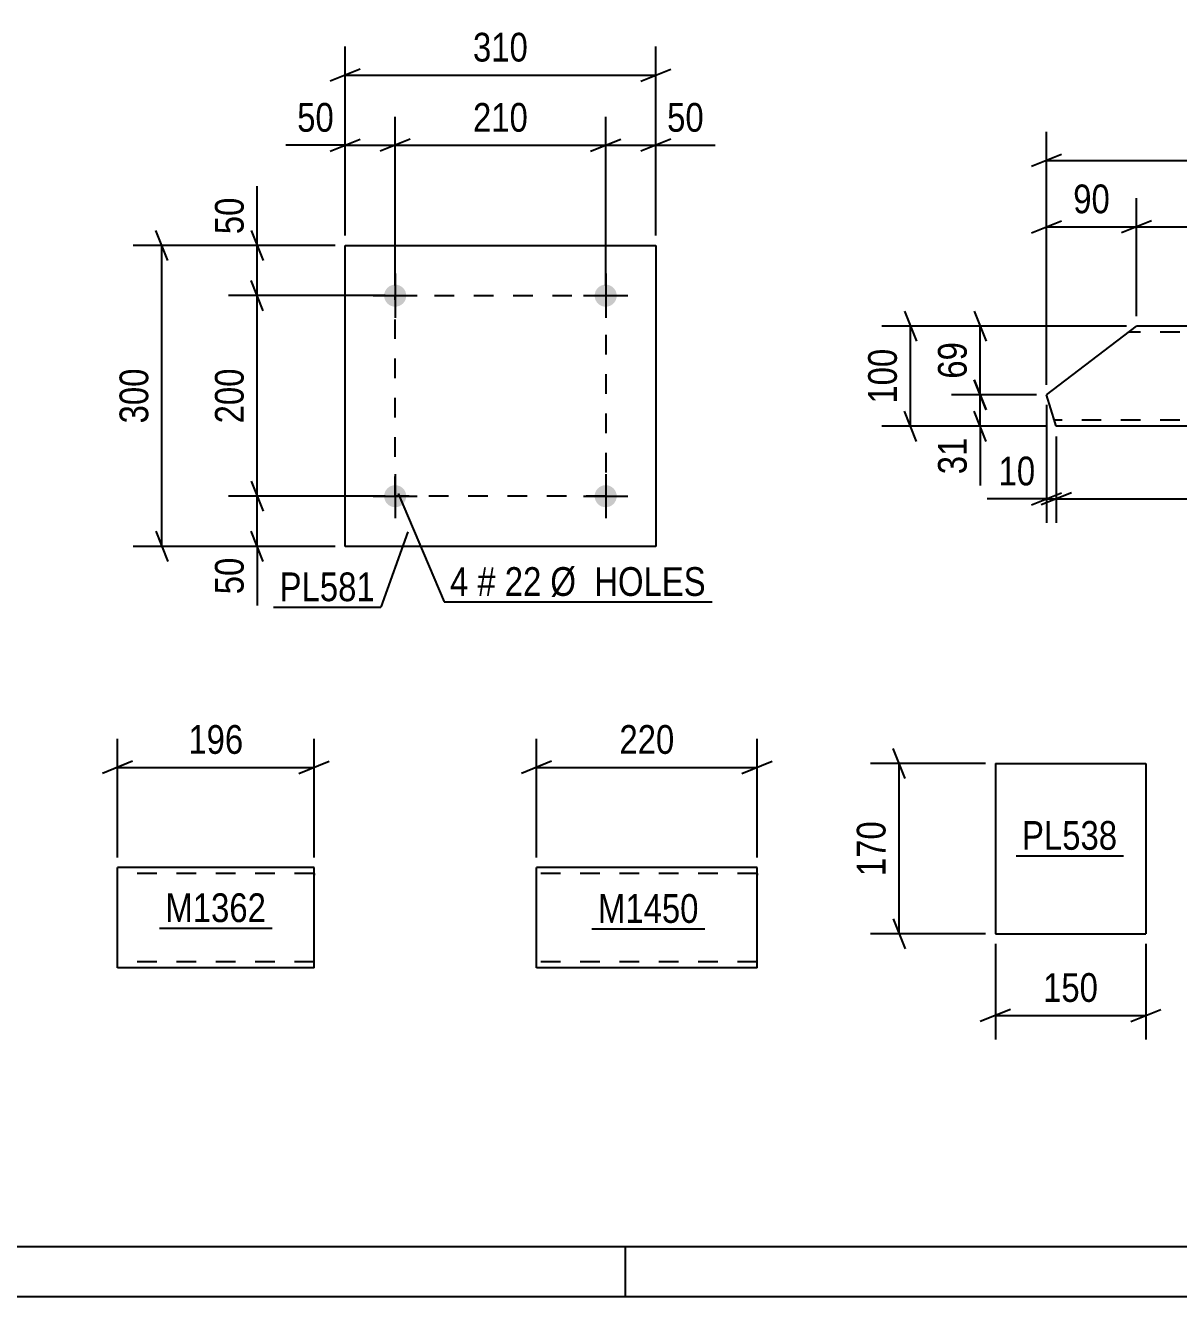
# Model space of a CAD drawing. Header units: millimetres. Extents: x 0 to 841, y 0 to 594.
# Drawn here: x 151.1 to 266.2, y 0 to 126.8 of the extents above; entities that cross this region are included whole.
import ezdxf

# ---------------------------------------------------------------- set-up
doc = ezdxf.new("R2010")
doc.units = ezdxf.units.MM
doc.linetypes.add('DXK_LINE_DOT2', pattern=[3.9198, 1.9599, -1.9599])
doc.styles.add('Arial Narrow', font='ARIALN.TTF', dxfattribs={"height": 0.2})

# ---------------------------------------------------------------- blocks, each defined once
blk = doc.blocks.new('Unknown-318884928-1133')
at = {"color": 5, "linetype": 'Continuous'}
for p, q in [((5, 5), (836, 5)), ((211, 0), (211, 5)), ((0, 0), (841, 0))]:
    blk.add_line(p, q, dxfattribs=at)
blk = doc.blocks.new('Part-318884928-6629 - 6625')
at = {"color": 2, "linetype": 'Continuous'}
for p, q in [((247.89, 53.17), (247.89, 36.17)), ((247.89, 53.17), (262.89, 53.17)), ((262.89, 53.17), (262.89, 36.17)), ((247.89, 36.17), (262.89, 36.17))]:
    blk.add_line(p, q, dxfattribs=at)
blk = doc.blocks.new('Part-318884928-2302 - 2286')
at = {"color": 2, "linetype": 'Continuous'}
for p, q in [((252.99, 89.94), (261.98, 96.79)), ((281.98, 96.79), (261.98, 96.79)), ((308.05, 96.79), (282.08, 96.79)), ((308.05, 96.79), (309.42, 92.39)), ((309.42, 92.39), (302.08, 86.79)), ((253.86, 87.15), (252.99, 89.94)), ((253.94, 86.89), (253.86, 87.15)), ((253.97, 86.79), (253.94, 86.89)), ((281.98, 86.79), (253.97, 86.79)), ((302.08, 86.79), (282.08, 86.79))]:
    blk.add_line(p, q, dxfattribs=at)
at = {"color": 7, "linetype": 'DXK_LINE_DOT2'}
for p, q in [((281.98, 96.19), (261.19, 96.19)), ((308.24, 96.19), (282.08, 96.19)), ((253.77, 87.44), (253.74, 87.54)), ((281.98, 87.39), (253.78, 87.39)), ((302.87, 87.39), (282.08, 87.39))]:
    blk.add_line(p, q, dxfattribs=at)
blk = doc.blocks.new('Part-318884928-2140 - 2126')
at = {"color": 2, "linetype": 'Continuous'}
for p, q in [((179.91, 42.78), (160.31, 42.78)), ((160.31, 32.88), (160.31, 42.78)), ((179.91, 32.78), (179.91, 42.78)), ((160.31, 32.78), (160.31, 32.88)), ((179.91, 32.78), (160.31, 32.78))]:
    blk.add_line(p, q, dxfattribs=at)
at = {"color": 7, "linetype": 'DXK_LINE_DOT2'}
for p, q in [((179.91, 42.18), (160.31, 42.18)), ((179.91, 42.14), (179.91, 42.18)), ((179.91, 42.18), (179.91, 42.14)), ((179.91, 42.04), (179.91, 42.14)), ((179.91, 42.14), (179.91, 42.04)), ((160.31, 33.38), (160.31, 33.43)), ((179.91, 33.38), (160.31, 33.38))]:
    blk.add_line(p, q, dxfattribs=at)
blk = doc.blocks.new('Part-318884928-1922 - 1906')
at = {"color": 2, "linetype": 'Continuous'}
for p, q in [((183.01, 74.82), (183.01, 104.82)), ((183.01, 104.82), (214.01, 104.82)), ((214.01, 104.82), (214.01, 74.82)), ((214.01, 74.82), (183.01, 74.82))]:
    blk.add_line(p, q, dxfattribs=at)
blk = doc.blocks.new('Bolt-318884928-1955 - 1906')
at = {"linetype": 'Continuous'}
for points in [[(189.11, 79.82, -1), (186.91, 79.82, -1)], [(210.11, 79.82, -1), (207.91, 79.82, -1)]]:
    blk.add_hatch(color=1, dxfattribs=at).paths.add_polyline_path(points)
at = {"color": 1, "linetype": 'Continuous'}
for p, q in [((188.01, 82.02), (188.01, 77.62)), ((209.01, 82.02), (209.01, 77.62)), ((185.81, 79.82), (190.21, 79.82)), ((206.81, 79.82), (211.21, 79.82))]:
    blk.add_line(p, q, dxfattribs=at)
blk = doc.blocks.new('Bolt-318884928-1960 - 1906')
at = {"linetype": 'Continuous'}
for points in [[(189.11, 99.82, -1), (186.91, 99.82, -1)], [(210.11, 99.82, -1), (207.91, 99.82, -1)]]:
    blk.add_hatch(color=1, dxfattribs=at).paths.add_polyline_path(points)
at = {"color": 1, "linetype": 'Continuous'}
for p, q in [((188.01, 102.02), (188.01, 97.62)), ((209.01, 102.02), (209.01, 97.62)), ((185.81, 99.82), (190.21, 99.82)), ((206.81, 99.82), (211.21, 99.82))]:
    blk.add_line(p, q, dxfattribs=at)
blk = doc.blocks.new('Part-318884928-1889 - 1875')
at = {"color": 2, "linetype": 'Continuous'}
for p, q in [((202.12, 32.88), (202.12, 42.78)), ((224.11, 42.78), (202.12, 42.78)), ((224.11, 32.78), (224.11, 42.78)), ((202.12, 32.78), (202.12, 32.88)), ((224.11, 32.78), (202.12, 32.78))]:
    blk.add_line(p, q, dxfattribs=at)
at = {"color": 7, "linetype": 'DXK_LINE_DOT2'}
for p, q in [((224.11, 42.18), (202.12, 42.18)), ((224.11, 42.14), (224.11, 42.18)), ((224.11, 42.18), (224.11, 42.14)), ((224.11, 42.14), (224.11, 42.04)), ((224.11, 42.04), (224.11, 42.14)), ((202.12, 33.38), (202.12, 33.43)), ((224.11, 33.38), (202.12, 33.38))]:
    blk.add_line(p, q, dxfattribs=at)
blk = doc.blocks.new('Rectangle-318884928-2069 - 1906')
at = {"color": 1, "linetype": 'DXK_LINE_DOT2'}
blk.add_lwpolyline([(188.01, 99.82), (209.01, 99.82), (209.01, 79.82), (188.01, 79.82), (188.01, 99.82)], close=True, dxfattribs=at)
blk = doc.blocks.new('StraightDimension-318884928-6631 - 6625')
at = {"color": 7, "linetype": 'Continuous'}
for p, q in [((247.89, 35.17), (247.89, 25.64)), ((262.89, 35.17), (262.89, 25.64)), ((249.39, 28.64), (246.39, 27.44)), ((247.89, 28.04), (262.89, 28.04)), ((261.39, 27.44), (264.39, 28.64))]:
    blk.add_line(p, q, dxfattribs=at)
at = {"color": 0}
blk.add_wipeout([(258.74, 28.79), (258.74, 32.99), (252.05, 32.99), (252.05, 28.79)], dxfattribs=at)
at = {"color": 3, "style": 'Arial Narrow'}
blk.add_text('150', height=2.863, dxfattribs=at).set_placement((252.65, 29.39))
blk = doc.blocks.new('StraightDimension-318884928-6642 - 6625')
at = {"color": 7, "linetype": 'Continuous'}
for p, q in [((238.88, 51.67), (237.68, 54.67)), ((246.89, 53.17), (235.43, 53.17)), ((238.28, 36.17), (238.28, 53.17)), ((237.68, 37.67), (238.88, 34.67)), ((246.89, 36.17), (235.43, 36.17))]:
    blk.add_line(p, q, dxfattribs=at)
at = {"color": 0}
blk.add_wipeout([(237.53, 48.01), (233.33, 48.01), (233.33, 41.33), (237.53, 41.33)], dxfattribs=at)
at = {"color": 3, "style": 'Arial Narrow'}
blk.add_text('170', height=2.863, rotation=90.0002, dxfattribs=at).set_placement((236.93, 41.93))
blk = doc.blocks.new('StraightDimension-318884928-14655 - 2286')
at = {"color": 7, "linetype": 'Continuous'}
for p, q in [((245.78, 91.44), (246.98, 88.44)), ((251.99, 89.94), (243.53, 89.94)), ((246.38, 86.79), (246.38, 89.94)), ((246.98, 85.29), (245.78, 88.29)), ((252.97, 86.79), (243.53, 86.79)), ((246.38, 86.79), (246.38, 80.89)), ((246.38, 86.79), (246.38, 80.89))]:
    blk.add_line(p, q, dxfattribs=at)
at = {"color": 0}
blk.add_wipeout([(245.63, 86.27), (241.43, 86.27), (241.43, 81.41), (245.63, 81.41)], dxfattribs=at)
at = {"color": 3, "style": 'Arial Narrow'}
blk.add_text('31', height=2.863, rotation=90.0002, dxfattribs=at).set_placement((245.03, 82.01))
blk = doc.blocks.new('StraightDimension-318884928-14597 - 2286')
at = {"color": 7, "linetype": 'Continuous'}
for p, q in [((252.99, 88.94), (252.99, 77.15)), ((253.97, 85.79), (253.97, 77.15)), ((251.49, 78.95), (254.49, 80.15)), ((255.47, 80.15), (252.47, 78.95)), ((252.99, 79.55), (247.08, 79.55)), ((252.99, 79.55), (247.08, 79.55)), ((252.99, 79.55), (253.97, 79.55))]:
    blk.add_line(p, q, dxfattribs=at)
at = {"color": 0}
blk.add_wipeout([(252.46, 80.3), (252.46, 84.5), (247.61, 84.5), (247.61, 80.3)], dxfattribs=at)
at = {"color": 3, "style": 'Arial Narrow'}
blk.add_text('10', height=2.863, dxfattribs=at).set_placement((248.21, 80.9))
blk = doc.blocks.new('StraightDimension-318884928-14526 - 2286')
at = {"color": 7, "linetype": 'Continuous'}
for p, q in [((252.99, 90.94), (252.99, 109.54)), ((261.98, 97.79), (261.98, 109.54)), ((251.49, 106.09), (254.49, 107.29)), ((252.99, 106.69), (261.98, 106.69)), ((263.48, 107.29), (260.48, 106.09))]:
    blk.add_line(p, q, dxfattribs=at)
at = {"color": 0}
blk.add_wipeout([(259.91, 107.44), (259.91, 111.64), (255.06, 111.64), (255.06, 107.44)], dxfattribs=at)
at = {"color": 3, "style": 'Arial Narrow'}
blk.add_text('90', height=2.863, dxfattribs=at).set_placement((255.66, 108.04))
blk = doc.blocks.new('StraightDimension-318884928-14525 - 2286')
at = {"color": 7, "linetype": 'Continuous'}
for p, q in [((261.98, 97.79), (261.98, 109.54)), ((308.05, 97.79), (308.05, 109.54)), ((263.48, 107.29), (260.48, 106.09)), ((261.98, 106.69), (308.05, 106.69)), ((306.55, 106.09), (309.55, 107.29))]:
    blk.add_line(p, q, dxfattribs=at)
at = {"color": 0}
blk.add_wipeout([(289.27, 107.44), (289.27, 111.64), (280.76, 111.64), (280.76, 107.44)], dxfattribs=at)
at = {"color": 3, "style": 'Arial Narrow'}
blk.add_text('3063', height=2.863, dxfattribs=at).set_placement((281.36, 108.04))
blk = doc.blocks.new('StraightDimension-318884928-14583 - 2286')
at = {"color": 7, "linetype": 'Continuous'}
for p, q in [((252.99, 90.94), (252.99, 116.15)), ((309.42, 93.39), (309.42, 116.15)), ((254.49, 113.9), (251.49, 112.7)), ((252.99, 113.3), (309.42, 113.3)), ((307.92, 112.7), (310.92, 113.9))]:
    blk.add_line(p, q, dxfattribs=at)
at = {"color": 0}
blk.add_wipeout([(285.46, 114.05), (285.46, 118.25), (276.95, 118.25), (276.95, 114.05)], dxfattribs=at)
at = {"color": 3, "style": 'Arial Narrow'}
blk.add_text('3167', height=2.863, dxfattribs=at).set_placement((277.55, 114.65))
blk = doc.blocks.new('StraightDimension-318884928-14596 - 2286')
at = {"color": 7, "linetype": 'Continuous'}
for p, q in [((253.97, 85.79), (253.97, 77.15)), ((302.08, 85.79), (302.08, 77.15)), ((255.47, 80.15), (252.47, 78.95)), ((300.58, 78.95), (303.58, 80.15)), ((253.97, 79.55), (302.08, 79.55))]:
    blk.add_line(p, q, dxfattribs=at)
at = {"color": 0}
blk.add_wipeout([(282.28, 80.3), (282.28, 84.5), (273.77, 84.5), (273.77, 80.3)], dxfattribs=at)
at = {"color": 3, "style": 'Arial Narrow'}
blk.add_text('3083', height=2.863, dxfattribs=at).set_placement((274.37, 80.9))
blk = doc.blocks.new('StraightDimension-318884928-14654 - 2286')
at = {"color": 7, "linetype": 'Continuous'}
for p, q in [((245.78, 98.29), (246.98, 95.29)), ((260.98, 96.79), (243.53, 96.79)), ((246.38, 89.94), (246.38, 96.79)), ((246.98, 88.44), (245.78, 91.44)), ((251.99, 89.94), (243.53, 89.94))]:
    blk.add_line(p, q, dxfattribs=at)
at = {"color": 0}
blk.add_wipeout([(245.63, 95.8), (241.43, 95.8), (241.43, 90.94), (245.63, 90.94)], dxfattribs=at)
at = {"color": 3, "style": 'Arial Narrow'}
blk.add_text('69', height=2.863, rotation=90.0002, dxfattribs=at).set_placement((245.03, 91.54))
blk = doc.blocks.new('StraightDimension-318884928-14703 - 2286')
at = {"color": 7, "linetype": 'Continuous'}
for p, q in [((238.81, 98.29), (240.01, 95.29)), ((260.98, 96.79), (236.56, 96.79)), ((239.41, 86.79), (239.41, 96.79)), ((240.01, 85.29), (238.81, 88.29)), ((252.97, 86.79), (236.56, 86.79))]:
    blk.add_line(p, q, dxfattribs=at)
at = {"color": 0}
blk.add_wipeout([(238.66, 95.14), (234.46, 95.14), (234.46, 88.45), (238.66, 88.45)], dxfattribs=at)
at = {"color": 3, "style": 'Arial Narrow'}
blk.add_text('100', height=2.863, rotation=90.0002, dxfattribs=at).set_placement((238.06, 89.05))
blk = doc.blocks.new('StraightDimension-318884928-2145 - 2126')
at = {"color": 7, "linetype": 'Continuous'}
for p, q in [((160.31, 43.78), (160.31, 55.63)), ((179.91, 43.78), (179.91, 55.63)), ((161.81, 53.38), (158.81, 52.18)), ((178.41, 52.18), (181.41, 53.38)), ((160.31, 52.78), (179.91, 52.78))]:
    blk.add_line(p, q, dxfattribs=at)
at = {"color": 0}
blk.add_wipeout([(173.45, 53.53), (173.45, 57.73), (166.77, 57.73), (166.77, 53.53)], dxfattribs=at)
at = {"color": 3, "style": 'Arial Narrow'}
blk.add_text('196', height=2.863, dxfattribs=at).set_placement((167.37, 54.13))
blk = doc.blocks.new('StraightDimension-318884928-1975 - 1906')
at = {"color": 7, "linetype": 'Continuous'}
for p, q in [((174.84, 98.32), (173.64, 101.32)), ((187.01, 99.82), (171.39, 99.82)), ((174.24, 79.82), (174.24, 99.82)), ((173.64, 81.32), (174.84, 78.32)), ((187.01, 79.82), (171.39, 79.82))]:
    blk.add_line(p, q, dxfattribs=at)
at = {"color": 0}
blk.add_wipeout([(173.49, 93.17), (169.29, 93.17), (169.29, 86.48), (173.49, 86.48)], dxfattribs=at)
at = {"color": 3, "style": 'Arial Narrow'}
blk.add_text('200', height=2.863, rotation=90.0002, dxfattribs=at).set_placement((172.89, 87.08))
blk = doc.blocks.new('StraightDimension-318884928-1962 - 1906')
at = {"color": 7, "linetype": 'Continuous'}
for p, q in [((174.24, 104.82), (174.24, 110.73)), ((174.24, 104.82), (174.24, 110.73)), ((173.64, 106.32), (174.84, 103.32)), ((182.01, 104.82), (171.39, 104.82)), ((174.24, 99.82), (174.24, 104.82)), ((174.84, 98.32), (173.64, 101.32)), ((187.01, 99.82), (171.39, 99.82))]:
    blk.add_line(p, q, dxfattribs=at)
at = {"color": 0}
blk.add_wipeout([(173.49, 110.2), (169.29, 110.2), (169.29, 105.35), (173.49, 105.35)], dxfattribs=at)
at = {"color": 3, "style": 'Arial Narrow'}
blk.add_text('50', height=2.863, rotation=90.0002, dxfattribs=at).set_placement((172.89, 105.95))
blk = doc.blocks.new('StraightDimension-318884928-1991 - 1906')
at = {"color": 7, "linetype": 'Continuous'}
for p, q in [((173.64, 81.32), (174.84, 78.32)), ((187.01, 79.82), (171.39, 79.82)), ((174.24, 74.82), (174.24, 79.82)), ((174.84, 73.32), (173.64, 76.32)), ((182.01, 74.82), (171.39, 74.82)), ((174.24, 74.82), (174.24, 68.91)), ((174.24, 74.82), (174.24, 68.91))]:
    blk.add_line(p, q, dxfattribs=at)
at = {"color": 0}
blk.add_wipeout([(173.49, 74.3), (169.29, 74.3), (169.29, 69.44), (173.49, 69.44)], dxfattribs=at)
at = {"color": 3, "style": 'Arial Narrow'}
blk.add_text('50', height=2.863, rotation=90.0002, dxfattribs=at).set_placement((172.89, 70.04))
blk = doc.blocks.new('StraightDimension-318884928-2005 - 1906')
at = {"color": 7, "linetype": 'Continuous'}
for p, q in [((165.32, 103.32), (164.12, 106.32)), ((182.01, 104.82), (161.87, 104.82)), ((164.72, 74.82), (164.72, 104.82)), ((164.12, 76.32), (165.32, 73.32)), ((182.01, 74.82), (161.87, 74.82))]:
    blk.add_line(p, q, dxfattribs=at)
at = {"color": 0}
blk.add_wipeout([(163.97, 93.16), (159.77, 93.16), (159.77, 86.48), (163.97, 86.48)], dxfattribs=at)
at = {"color": 3, "style": 'Arial Narrow'}
blk.add_text('300', height=2.863, rotation=90.0002, dxfattribs=at).set_placement((163.37, 87.08))
blk = doc.blocks.new('StraightDimension-318884928-2016 - 1906')
at = {"color": 7, "linetype": 'Continuous'}
for p, q in [((183.01, 105.82), (183.01, 124.67)), ((214.01, 105.82), (214.01, 124.67)), ((184.51, 122.42), (181.51, 121.22)), ((183.01, 121.82), (214.01, 121.82)), ((212.51, 121.22), (215.51, 122.42))]:
    blk.add_line(p, q, dxfattribs=at)
at = {"color": 0}
blk.add_wipeout([(201.86, 122.57), (201.86, 126.77), (195.17, 126.77), (195.17, 122.57)], dxfattribs=at)
at = {"color": 3, "style": 'Arial Narrow'}
blk.add_text('310', height=2.863, dxfattribs=at).set_placement((195.77, 123.17))
blk = doc.blocks.new('StraightDimension-318884928-2027 - 1906')
at = {"color": 7, "linetype": 'Continuous'}
for p, q in [((209.01, 100.82), (209.01, 117.67)), ((214.01, 105.82), (214.01, 117.67)), ((207.51, 114.22), (210.51, 115.42)), ((215.51, 115.42), (212.51, 114.22)), ((209.01, 114.82), (214.01, 114.82)), ((214.01, 114.82), (219.92, 114.82)), ((214.01, 114.82), (219.92, 114.82))]:
    blk.add_line(p, q, dxfattribs=at)
at = {"color": 0}
blk.add_wipeout([(219.4, 115.57), (219.4, 119.77), (214.54, 119.77), (214.54, 115.57)], dxfattribs=at)
at = {"color": 3, "style": 'Arial Narrow'}
blk.add_text('50', height=2.863, dxfattribs=at).set_placement((215.14, 116.17))
blk = doc.blocks.new('StraightDimension-318884928-2040 - 1906')
at = {"color": 7, "linetype": 'Continuous'}
for p, q in [((188.01, 100.82), (188.01, 117.67)), ((209.01, 100.82), (209.01, 117.67)), ((189.51, 115.42), (186.51, 114.22)), ((207.51, 114.22), (210.51, 115.42)), ((188.01, 114.82), (209.01, 114.82))]:
    blk.add_line(p, q, dxfattribs=at)
at = {"color": 0}
blk.add_wipeout([(201.86, 115.57), (201.86, 119.77), (195.17, 119.77), (195.17, 115.57)], dxfattribs=at)
at = {"color": 3, "style": 'Arial Narrow'}
blk.add_text('210', height=2.863, dxfattribs=at).set_placement((195.77, 116.17))
blk = doc.blocks.new('StraightDimension-318884928-2056 - 1906')
at = {"color": 7, "linetype": 'Continuous'}
for p, q in [((183.01, 105.82), (183.01, 117.67)), ((188.01, 100.82), (188.01, 117.67)), ((181.51, 114.22), (184.51, 115.42)), ((189.51, 115.42), (186.51, 114.22)), ((183.01, 114.82), (177.11, 114.82)), ((183.01, 114.82), (177.11, 114.82)), ((183.01, 114.82), (188.01, 114.82))]:
    blk.add_line(p, q, dxfattribs=at)
at = {"color": 0}
blk.add_wipeout([(182.49, 115.57), (182.49, 119.77), (177.63, 119.77), (177.63, 115.57)], dxfattribs=at)
at = {"color": 3, "style": 'Arial Narrow'}
blk.add_text('50', height=2.863, dxfattribs=at).set_placement((178.23, 116.17))
blk = doc.blocks.new('StraightDimension-318884928-1892 - 1875')
at = {"color": 7, "linetype": 'Continuous'}
for p, q in [((202.12, 43.78), (202.12, 55.63)), ((224.11, 43.78), (224.11, 55.63)), ((203.62, 53.38), (200.62, 52.18)), ((222.61, 52.18), (225.61, 53.38)), ((202.12, 52.78), (224.11, 52.78))]:
    blk.add_line(p, q, dxfattribs=at)
at = {"color": 0}
blk.add_wipeout([(216.46, 53.53), (216.46, 57.73), (209.78, 57.73), (209.78, 53.53)], dxfattribs=at)
at = {"color": 3, "style": 'Arial Narrow'}
blk.add_text('220', height=2.863, dxfattribs=at).set_placement((210.38, 54.13))
blk = doc.blocks.new('Mark-318884928-6627 - 6625')
at = {"color": 0}
blk.add_wipeout([(260.06, 44.56), (260.06, 47.56), (250.55, 47.56), (250.55, 44.56)], dxfattribs=at)
blk.add_wipeout([(260.06, 44.56), (260.06, 47.56), (250.55, 47.56), (250.55, 44.56)], dxfattribs=at)
at = {"color": 30, "linetype": 'Continuous'}
blk.add_line((249.95, 43.96), (260.66, 43.96), dxfattribs=at)
at = {"color": 3, "style": 'Arial Narrow'}
blk.add_text('PL538', height=2.863, dxfattribs=at).set_placement((250.55, 44.56))
blk = doc.blocks.new('Mark-318884928-2138 - 2126')
at = {"color": 0}
blk.add_wipeout([(175.14, 37.35), (175.14, 40.35), (165.08, 40.35), (165.08, 37.35)], dxfattribs=at)
blk.add_wipeout([(175.14, 37.35), (175.14, 40.35), (165.08, 40.35), (165.08, 37.35)], dxfattribs=at)
at = {"color": 30, "linetype": 'Continuous'}
blk.add_line((164.48, 36.75), (175.74, 36.75), dxfattribs=at)
at = {"color": 3, "style": 'Arial Narrow'}
blk.add_text('M1362', height=2.863, dxfattribs=at).set_placement((165.08, 37.35))
blk = doc.blocks.new('Mark-318884928-1918 - 1906')
at = {"color": 0}
blk.add_wipeout([(185.99, 69.35), (185.99, 72.35), (176.48, 72.35), (176.48, 69.35)], dxfattribs=at)
blk.add_wipeout([(185.99, 69.35), (185.99, 72.35), (176.48, 72.35), (176.48, 69.35)], dxfattribs=at)
at = {"color": 30, "linetype": 'Continuous'}
for p in [(189.28, 76.26), (175.88, 68.75)]:
    blk.add_line(p, (186.59, 68.75), dxfattribs=at)
at = {"color": 3, "style": 'Arial Narrow'}
blk.add_text('PL581', height=2.863, dxfattribs=at).set_placement((176.48, 69.35))
blk = doc.blocks.new('MarkSet-318884928-2116 - 1906')
at = {"color": 0}
for points in [[(195.31, 69.88), (195.31, 72.88), (193.48, 72.88), (193.48, 69.88)], [(198.04, 69.88), (198.04, 72.88), (196.21, 72.88), (196.21, 69.88)], [(202.59, 69.88), (202.59, 72.88), (198.94, 72.88), (198.94, 69.88)], [(219.02, 69.88), (219.02, 72.88), (203.49, 72.88), (203.49, 69.88)]]:
    blk.add_wipeout(points, dxfattribs=at)
for points in [[(195.31, 69.88), (195.31, 72.88), (193.48, 72.88), (193.48, 69.88)], [(198.04, 69.88), (198.04, 72.88), (196.21, 72.88), (196.21, 69.88)], [(202.59, 69.88), (202.59, 72.88), (198.94, 72.88), (198.94, 69.88)], [(219.02, 69.88), (219.02, 72.88), (203.49, 72.88), (203.49, 69.88)]]:
    blk.add_wipeout(points, dxfattribs=at)
at = {"color": 7, "linetype": 'Continuous'}
for p, q in [((188.29, 80.1), (192.88, 69.28)), ((192.88, 69.28), (219.62, 69.28))]:
    blk.add_line(p, q, dxfattribs=at)
at = {"color": 3, "style": 'Arial Narrow'}
for s, height, p in [('4', 2.86, (193.48, 69.88)), ('#', 2.86, (196.21, 69.88)), ('22', 2.863, (198.94, 69.88)), ('Ø  HOLES', 2.863, (203.49, 69.88))]:
    blk.add_text(s, height=height, dxfattribs=at).set_placement(p)
blk = doc.blocks.new('Mark-318884928-1887 - 1875')
at = {"color": 0}
blk.add_wipeout([(218.29, 37.27), (218.29, 40.27), (208.24, 40.27), (208.24, 37.27)], dxfattribs=at)
blk.add_wipeout([(218.29, 37.27), (218.29, 40.27), (208.24, 40.27), (208.24, 37.27)], dxfattribs=at)
at = {"color": 30, "linetype": 'Continuous'}
blk.add_line((207.64, 36.67), (218.89, 36.67), dxfattribs=at)
at = {"color": 3, "style": 'Arial Narrow'}
blk.add_text('M1450', height=2.863, dxfattribs=at).set_placement((208.24, 37.27))

msp = doc.modelspace()

# ---------------------------------------------------------------- block references
for name in ['Unknown-318884928-1133', 'Part-318884928-1922 - 1906', 'Bolt-318884928-1960 - 1906', 'Rectangle-318884928-2069 - 1906', 'Part-318884928-2302 - 2286', 'Bolt-318884928-1955 - 1906', 'Part-318884928-6629 - 6625', 'Part-318884928-2140 - 2126', 'Part-318884928-1889 - 1875']:
    msp.add_blockref(name, (0, 0))

# ---------------------------------------------------------------- next in the draw order: block references
for name in ['StraightDimension-318884928-1975 - 1906', 'StraightDimension-318884928-14655 - 2286', 'StraightDimension-318884928-2145 - 2126', 'StraightDimension-318884928-1892 - 1875', 'Mark-318884928-6627 - 6625', 'Mark-318884928-2138 - 2126', 'Mark-318884928-1887 - 1875', 'StraightDimension-318884928-6631 - 6625']:
    msp.add_blockref(name, (0, 0))

# ---------------------------------------------------------------- next in the draw order: block references
for name in ['StraightDimension-318884928-14526 - 2286', 'StraightDimension-318884928-1962 - 1906', 'StraightDimension-318884928-14597 - 2286', 'StraightDimension-318884928-1991 - 1906', 'StraightDimension-318884928-6642 - 6625']:
    msp.add_blockref(name, (0, 0))

# ---------------------------------------------------------------- next in the draw order: block references
for name in ['StraightDimension-318884928-14525 - 2286', 'StraightDimension-318884928-2005 - 1906', 'StraightDimension-318884928-14596 - 2286']:
    msp.add_blockref(name, (0, 0))

# ---------------------------------------------------------------- next in the draw order: block references
for name in ['StraightDimension-318884928-2016 - 1906', 'StraightDimension-318884928-14583 - 2286', 'Mark-318884928-1918 - 1906']:
    msp.add_blockref(name, (0, 0))

# ---------------------------------------------------------------- next in the draw order: block references
for name in ['StraightDimension-318884928-2027 - 1906', 'StraightDimension-318884928-14654 - 2286', 'MarkSet-318884928-2116 - 1906']:
    msp.add_blockref(name, (0, 0))

# ---------------------------------------------------------------- next in the draw order: block references
for name in ['StraightDimension-318884928-2040 - 1906', 'StraightDimension-318884928-14703 - 2286']:
    msp.add_blockref(name, (0, 0))

# ---------------------------------------------------------------- next in the draw order: block references
msp.add_blockref('StraightDimension-318884928-2056 - 1906', (0, 0))

doc.saveas('drawing.dxf')
